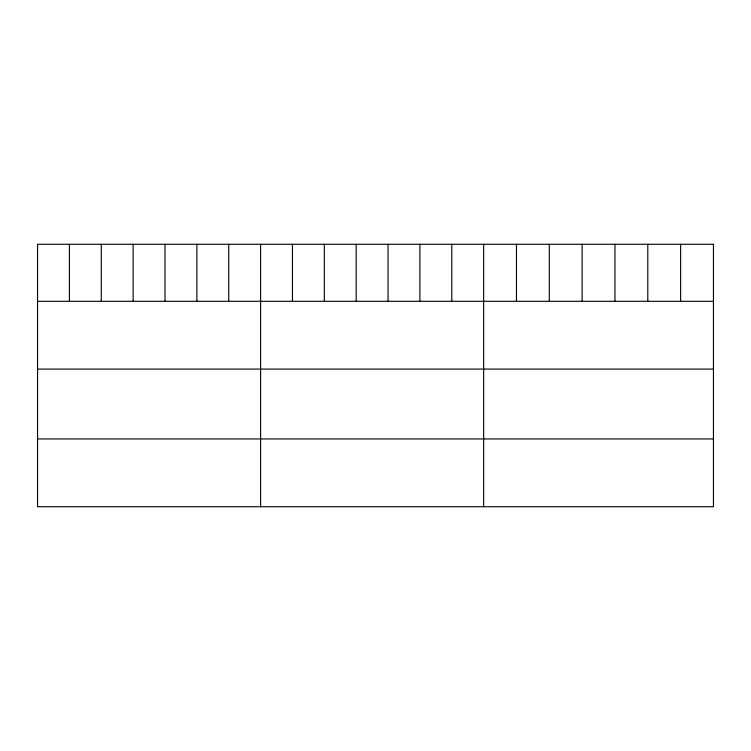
<?xml version="1.0" encoding="UTF-8"?>
<svg xmlns="http://www.w3.org/2000/svg" width="751" height="751" viewBox="0 0 751 751"><rect width="100%" height="100%" fill="white"/><g stroke="black" fill="none" stroke-linecap="round" stroke-linejoin="round"><path stroke-width="1.13" d="M37.55 301.301L713.45 301.301M37.55 369.088L713.45 369.088M37.55 438.941L713.45 438.941M680.622 244.272L680.622 301.301M647.794 244.272L647.794 301.301M614.966 244.272L614.966 301.301M582.128 244.272L582.128 301.301M549.3 244.272L549.3 301.301M516.472 244.272L516.472 301.301M483.644 244.272L483.644 506.728M451.783 244.272L451.783 301.301M419.912 244.272L419.912 301.301M388.051 244.272L388.051 301.301M356.19 244.272L356.19 301.301M324.329 244.272L324.329 301.301M292.458 244.272L292.458 301.301M260.597 244.272L260.597 506.728M228.736 244.272L228.736 301.301M196.865 244.272L196.865 301.301M165.004 244.272L165.004 301.301M133.143 244.272L133.143 301.301M101.282 244.272L101.282 301.301M69.411 244.272L69.411 301.301M713.45 244.272L37.55 244.272L37.55 506.728L713.45 506.728L713.45 244.272"/></g></svg>
